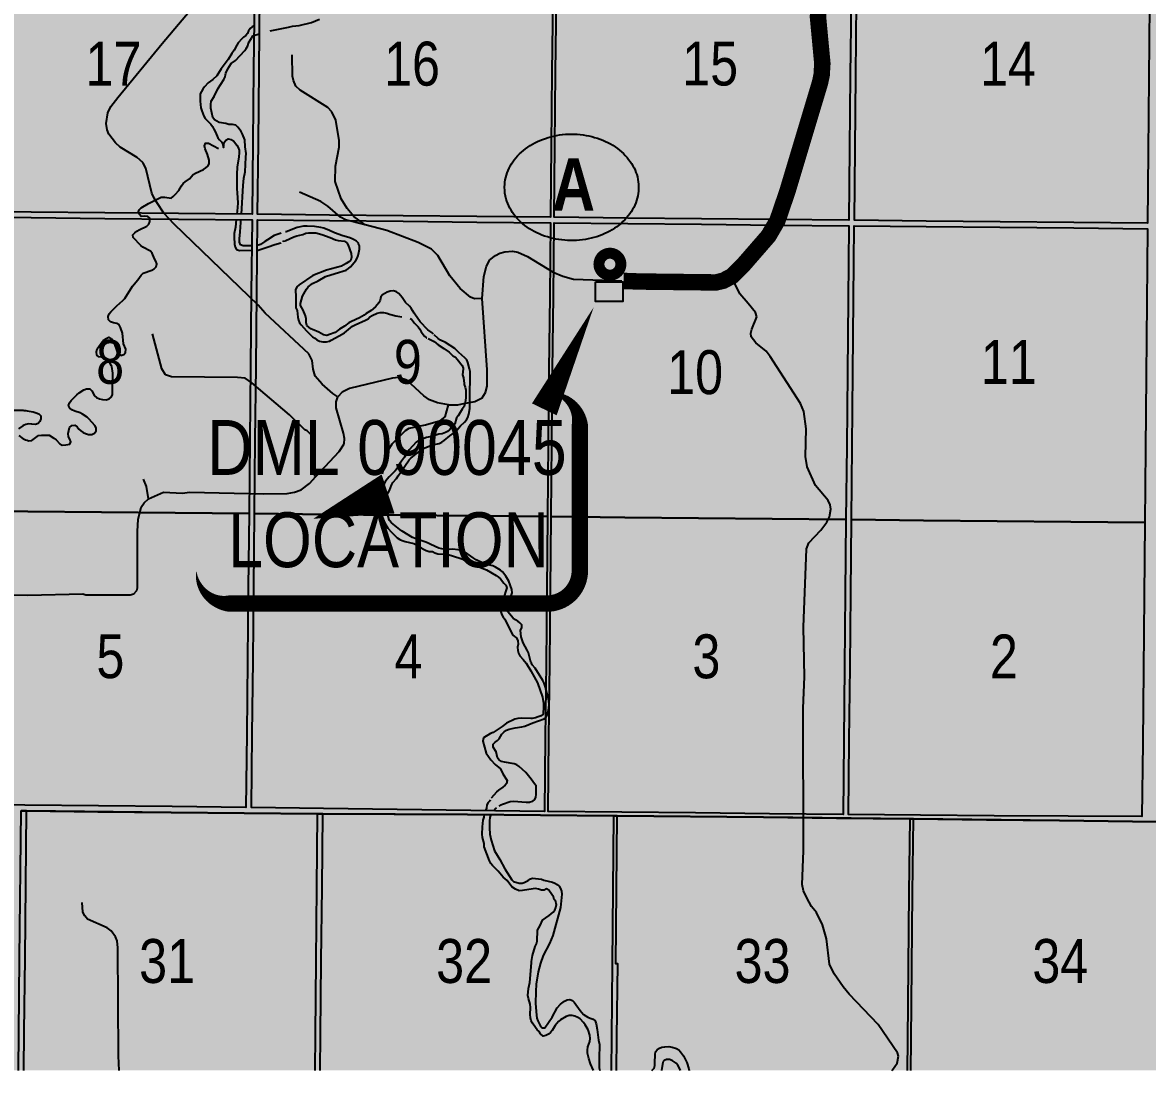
# Model space of a CAD drawing. Extents: x 506959 to 509328, y 6024157 to 6025982.
# Drawn here: x 507680.6 to 507885.9, y 6024157.6 to 6024348.6 of the extents above; entities that cross this region are included whole.
import ezdxf
from ezdxf.enums import TextEntityAlignment as Align

# ---------------------------------------------------------------- set-up
doc = ezdxf.new("R2010")
doc.units = 0
doc.header["$LTSCALE"] = 5
doc.linetypes.add('DASHED2', pattern=[9.525, 6.35, -3.175])
for name, color, linetype in [('AS-RESIDENCE', 14, 'Continuous'), ('CG-NOTES', 7, 'Continuous'), ('Quarters', 8, 'Continuous'), ('RoadSeg', 57, 'DASHED2'), ('ROUTE MAP BUBBLES', 7, 'Continuous'), ('ROUTE MAP DOTS', 7, 'Continuous'), ('ROUTE-MAP-ROUTE', 90, 'Continuous'), ('T-WATER', 160, 'Continuous'), ('Townships', 57, 'Continuous')]:
    doc.layers.add(name, color=color, linetype=linetype)
doc.layers.add('ROUTE-MAP-BACKGROUND-H', color=7, linetype='Continuous', true_color=0xf0ebff)
doc.styles.add('120', font='ARIALN.TTF', dxfattribs={"height": 13})
doc.styles.add('80', font='ARIALN.TTF', dxfattribs={"height": 10})
doc.styles.add('BOLD', font='ARIALNB.TTF')

# ---------------------------------------------------------------- blocks, each defined once
blk = doc.blocks.new('res_other')
blk.add_hatch(color=14).paths.add_polyline_path([(-1.09, 0.735), (0.91, 0.735), (0.91, -0.693), (-1.09, -0.693)])
at = {"color": 14}
blk.add_lwpolyline([(-1.09, 0.735), (0.91, 0.735), (0.91, -0.693), (-1.09, -0.693)], close=True, dxfattribs=at)
blk = doc.blocks.new('*U425')
h = blk.add_hatch(color=255)
edge = h.paths.add_edge_path()
edge.add_line((-29, -20), (29, -20))
edge.add_arc((29, -14), 6, 270, 360)
edge.add_line((35, -14), (35, 12.5))
edge.add_arc((29, 12.5), 6, 0, 90)
edge.add_line((29, 18.5), (-29, 18.5))
edge.add_arc((-29, 12.5), 6, 90, 180)
edge.add_line((-35, 12.5), (-35, -14))
edge.add_arc((-29, -14), 6, 180, 270)
at = {"color": 14, "flags": 128}
blk.add_lwpolyline([(-29, -20, 3, 3, 0), (29, -20, 3, 3, 0.414214), (35, -14, 3, 3, 0), (35, 12.5, 3, 0, 0.414214), (29, 18.5, 0, 0, 0), (-29, 18.5, 0, 0, 0.414214), (-35, 12.5, 0, 0, 0), (-35, -14, 0, 3, 0.414214)], format="xyseb", close=True, dxfattribs=at)
blk.add_lwpolyline([(-13.67, -4.53, 0, 7.5, 0), (0, 0, 0, 0, 0)], format="xyseb", dxfattribs=at)
at = {"color": 14, "style": '80'}
blk.add_attdef('ENTER_TEXT_001', (-35.99, -5), '', height=10, dxfattribs=at)
blk = doc.blocks.new('AA')
at = {"const_width": 4}
blk.add_lwpolyline([(-1, 0, 1), (1, 0, 1)], format="xyb", close=True, dxfattribs=at)
blk.add_circle((0, 0), 2)
blk = doc.blocks.new('Route_Letters')
h = blk.add_hatch(color=255)
h.dxf.hatch_style = 1
edge = h.paths.add_edge_path()
edge.add_ellipse((-0.12, 0.46), major_axis=(-11.97, 0), ratio=0.789318, start_angle=0, end_angle=360)
at = {"color": 5}
blk.add_open_spline([(-12.34, 0.46), (-12.34, -0.25), (-12.24, -0.97), (-11.72, -2.79), (-11.14, -3.88), (-9.56, -5.81), (-8.54, -6.66), (-6.22, -8.02), (-4.9, -8.54), (-2.12, -9.17), (-0.66, -9.3), (2.22, -9.13), (3.64, -8.84), (6.27, -7.89), (7.48, -7.22), (9.54, -5.6), (10.38, -4.64), (11.6, -2.54), (11.97, -1.4), (12.18, 0.91), (12.02, 2.08), (11.2, 4.3), (10.54, 5.35), (8.8, 7.2), (7.72, 7.99), (5.29, 9.24), (3.93, 9.68), (1.11, 10.18), (-0.35, 10.23), (-3.22, 9.91), (-4.61, 9.55), (-7.16, 8.47), (-8.32, 7.75), (-10.24, 6.02), (-11, 5.02), (-12.05, 2.86), (-12.32, 1.7), (-12.34, 0.52), (-12.34, 0.49), (-12.34, 0.46)], degree=3, knots=[0, 0, 0, 0, 0.219529, 0.219529, 0.575727, 0.575727, 0.931924, 0.931924, 1.288121, 1.288121, 1.644318, 1.644318, 2.000515, 2.000515, 2.356712, 2.356712, 2.712909, 2.712909, 3.069107, 3.069107, 3.425304, 3.425304, 3.781501, 3.781501, 4.137698, 4.137698, 4.493895, 4.493895, 4.850092, 4.850092, 5.20629, 5.20629, 5.562487, 5.562487, 5.918684, 5.918684, 6.274881, 6.274881, 6.283185, 6.283185, 6.283185, 6.283185], dxfattribs=at)
at = {"color": 14, "style": 'BOLD'}
blk.add_attdef('A', text='', height=9.5, dxfattribs=at).set_placement((0.22, 0.98), align=Align.MIDDLE)

msp = doc.modelspace()

# ---------------------------------------------------------------- hatches: boundary and pattern name
at = {"layer": 'ROUTE-MAP-BACKGROUND-H'}
h = msp.add_hatch(color=256, dxfattribs=at)
h.dxf.hatch_style = 1
h.paths.add_polyline_path([(507473.89, 6024895.85), (508096.49, 6024895.85), (508096.49, 6024157.58), (507473.89, 6024157.58)])

# ---------------------------------------------------------------- linework, layer by layer
at = {"layer": 'CG-NOTES', "color": 14, "flags": 128}
msp.add_lwpolyline([(507784.83, 6024296.73, 0, 5, 0), (507775.83, 6024278.11, 0, 0, 0)], format="xyseb", dxfattribs=at)
at = {"layer": 'Quarters'}
for points in [[(507722.66, 6024326.74), (507722.53, 6024313.68), (507709.09, 6024313.81), (507695.65, 6024313.95), (507682.21, 6024314.08), (507669.1, 6024314.22), (507669.24, 6024327.27), (507669.39, 6024340.67), (507669.53, 6024354.06), (507669.67, 6024367.45), (507682.78, 6024367.32), (507696.21, 6024367.18), (507709.65, 6024367.05), (507723.08, 6024366.91), (507722.94, 6024353.52), (507722.8, 6024340.13), (507722.66, 6024326.74)], [(507777.09, 6024326.19), (507776.96, 6024313.14), (507763.52, 6024313.27), (507750.08, 6024313.4), (507736.64, 6024313.54), (507723.53, 6024313.67), (507723.67, 6024326.73), (507723.81, 6024340.12), (507723.95, 6024353.51), (507724.09, 6024366.9), (507737.19, 6024366.77), (507750.62, 6024366.64), (507764.06, 6024366.5), (507777.49, 6024366.37), (507777.36, 6024352.98), (507777.22, 6024339.59), (507777.09, 6024326.19)], [(507831.52, 6024325.65), (507831.39, 6024312.59), (507817.95, 6024312.73), (507804.51, 6024312.86), (507791.07, 6024313), (507777.63, 6024313.13), (507777.76, 6024326.19), (507777.89, 6024339.58), (507778.03, 6024352.97), (507778.16, 6024366.36), (507791.6, 6024366.23), (507805.04, 6024366.09), (507818.47, 6024365.96), (507831.91, 6024365.83), (507831.78, 6024352.43), (507831.65, 6024339.04), (507831.52, 6024325.65)], [(507885.99, 6024325.1), (507885.87, 6024312.04), (507872.42, 6024312.18), (507858.96, 6024312.32), (507845.51, 6024312.45), (507832.39, 6024312.58), (507832.52, 6024325.64), (507832.65, 6024339.03), (507832.78, 6024352.42), (507832.91, 6024365.82), (507846.03, 6024365.69), (507859.47, 6024365.55), (507872.92, 6024365.41), (507886.36, 6024365.28), (507886.24, 6024351.89), (507886.12, 6024338.49), (507885.99, 6024325.1)], [(507722.1, 6024272.5), (507721.96, 6024259.11), (507708.52, 6024259.24), (507695.07, 6024259.38), (507681.63, 6024259.51), (507668.52, 6024259.64), (507668.66, 6024273.04), (507668.81, 6024286.43), (507668.95, 6024299.82), (507669.09, 6024313.21), (507682.2, 6024313.08), (507695.64, 6024312.94), (507709.08, 6024312.81), (507722.52, 6024312.68), (507722.38, 6024299.28), (507722.24, 6024285.89), (507722.1, 6024272.5)], [(507776.54, 6024271.96), (507776.41, 6024258.56), (507762.96, 6024258.7), (507749.52, 6024258.83), (507736.07, 6024258.97), (507722.97, 6024259.1), (507723.1, 6024272.49), (507723.24, 6024285.88), (507723.38, 6024299.27), (507723.52, 6024312.67), (507736.63, 6024312.53), (507750.07, 6024312.4), (507763.51, 6024312.27), (507776.95, 6024312.13), (507776.81, 6024298.74), (507776.68, 6024285.35), (507776.54, 6024271.96)], [(507830.99, 6024271.41), (507830.85, 6024258.02), (507817.41, 6024258.15), (507803.97, 6024258.29), (507790.52, 6024258.42), (507777.08, 6024258.56), (507777.21, 6024271.95), (507777.35, 6024285.34), (507777.48, 6024298.73), (507777.62, 6024312.13), (507791.06, 6024311.99), (507804.5, 6024311.86), (507817.94, 6024311.72), (507831.38, 6024311.59), (507831.25, 6024298.2), (507831.12, 6024284.8), (507830.99, 6024271.41)], [(507885.49, 6024270.86), (507885.36, 6024257.47), (507871.9, 6024257.61), (507858.44, 6024257.74), (507844.98, 6024257.88), (507831.86, 6024258.01), (507831.99, 6024271.4), (507832.12, 6024284.79), (507832.25, 6024298.19), (507832.38, 6024311.58), (507845.5, 6024311.45), (507858.95, 6024311.31), (507872.41, 6024311.18), (507885.86, 6024311.04), (507885.74, 6024297.65), (507885.61, 6024284.26), (507885.49, 6024270.86)], [(507721.54, 6024218.93), (507721.4, 6024205.54), (507707.96, 6024205.68), (507694.51, 6024205.82), (507681.06, 6024205.95), (507667.94, 6024206.09), (507668.09, 6024219.47), (507668.23, 6024232.86), (507668.37, 6024246.25), (507668.52, 6024259.64), (507681.63, 6024259.51), (507695.07, 6024259.38), (507708.52, 6024259.24), (507721.96, 6024259.11), (507721.82, 6024245.72), (507721.68, 6024232.32), (507721.54, 6024218.93)], [(507776, 6024218.3), (507775.87, 6024204.82), (507762.42, 6024205), (507748.97, 6024205.17), (507735.52, 6024205.35), (507722.41, 6024205.53), (507722.55, 6024218.92), (507722.69, 6024232.31), (507722.83, 6024245.71), (507722.97, 6024259.1), (507736.07, 6024258.97), (507749.52, 6024258.83), (507762.96, 6024258.7), (507776.41, 6024258.56), (507776.27, 6024245.17), (507776.14, 6024231.78), (507776, 6024218.3)], [(507830.46, 6024217.75), (507830.33, 6024204.26), (507816.88, 6024204.4), (507803.43, 6024204.54), (507789.98, 6024204.67), (507776.54, 6024204.81), (507776.67, 6024218.29), (507776.81, 6024231.77), (507776.94, 6024245.17), (507777.08, 6024258.56), (507790.52, 6024258.42), (507803.97, 6024258.29), (507817.41, 6024258.15), (507830.85, 6024258.02), (507830.72, 6024244.63), (507830.59, 6024231.24), (507830.46, 6024217.75)], [(507884.99, 6024217.28), (507884.86, 6024203.87), (507871.38, 6024203.92), (507857.89, 6024203.98), (507844.45, 6024204.12), (507831.33, 6024204.25), (507831.46, 6024217.74), (507831.6, 6024231.23), (507831.73, 6024244.62), (507831.86, 6024258.01), (507844.98, 6024257.88), (507858.44, 6024257.74), (507871.9, 6024257.61), (507885.36, 6024257.47), (507885.24, 6024244.08), (507885.11, 6024230.69), (507884.99, 6024217.28)]]:
    msp.add_lwpolyline(points, close=True, dxfattribs=at)
for points in [[(507680.89, 6024157.58), (507680.97, 6024164.66), (507681.11, 6024178.05), (507681.25, 6024191.47), (507681.39, 6024204.89), (507694.4, 6024204.76), (507707.74, 6024204.63), (507721.08, 6024204.5), (507734.42, 6024204.37), (507734.28, 6024190.96), (507734.14, 6024177.55), (507734.01, 6024164.16), (507733.94, 6024157.58)], [(507734.94, 6024157.58), (507735.01, 6024164.15), (507735.15, 6024177.54), (507735.29, 6024190.95), (507735.42, 6024204.37), (507748.45, 6024204.32), (507761.82, 6024204.27), (507775.15, 6024204.14), (507788.48, 6024204.01), (507788.35, 6024190.52), (507788.21, 6024177.03), (507788.08, 6024163.64), (507788.02, 6024157.58)], [(507789.02, 6024157.58), (507789.08, 6024163.63), (507789.22, 6024177.02), (507788.88, 6024177.03), (507789.02, 6024190.52), (507789.15, 6024204), (507802.48, 6024203.87), (507815.82, 6024203.74), (507829.15, 6024203.61), (507842.48, 6024203.48), (507842.35, 6024190), (507842.22, 6024176.52), (507842.09, 6024163.13), (507842.04, 6024157.58)], [(507842.71, 6024157.58), (507842.76, 6024163.12), (507842.89, 6024176.51), (507843.02, 6024189.99), (507843.15, 6024203.47), (507856.48, 6024203.3), (507869.81, 6024203.13), (507883.14, 6024202.96), (507896.47, 6024202.78), (507896.35, 6024189.39), (507896.22, 6024176), (507896.1, 6024162.61), (507896.05, 6024157.58)]]:
    msp.add_lwpolyline(points, dxfattribs=at)
at = {"layer": 'RoadSeg'}
for p, q in [((507705.14, 6024315.8), (507704.68, 6024316.63)), ((507810.67, 6024300.92), (507810.14, 6024302.45)), ((507760.82, 6024279.11), (507763.18, 6024279.57))]:
    msp.add_line(p, q, dxfattribs=at)
for points in [[(507704.68, 6024316.63), (507704.24, 6024317.53), (507703.14, 6024322.1), (507702.58, 6024323.09), (507701.58, 6024324.06), (507698.45, 6024325.89), (507697.58, 6024326.69), (507696.38, 6024328.29), (507696.08, 6024329.05), (507695.92, 6024330.25), (507696.18, 6024332.15), (507696.75, 6024333.35), (507698.05, 6024334.95), (507706.14, 6024344.84), (507719.23, 6024360.39)], [(507743.17, 6024311.77), (507741.07, 6024313.3), (507739.84, 6024314.74), (507738.78, 6024316.47), (507737.68, 6024319.66), (507737.71, 6024322.43), (507738.41, 6024325.92), (507738.38, 6024327.16), (507737.78, 6024330.82), (507737.08, 6024332.38), (507736.34, 6024333.12), (507731.28, 6024336.31), (507730.52, 6024337.05), (507730.05, 6024338.05), (507729.92, 6024338.85), (507729.82, 6024342.77)], [(507743.17, 6024311.77), (507739.57, 6024312.67), (507738.68, 6024313.14), (507736.34, 6024315.14), (507735.05, 6024316), (507731.18, 6024317.73)], [(507738.14, 6024280.4), (507737.24, 6024281), (507735.31, 6024282.73), (507734.05, 6024284.17), (507733.65, 6024285.43), (507733.48, 6024287.03), (507732.85, 6024288.26), (507724.92, 6024295.66), (507723.62, 6024297.09), (507708.31, 6024311.87), (507706.44, 6024313.87), (507705.14, 6024315.8)], [(507764.48, 6024298.32), (507763.12, 6024298.29), (507762.38, 6024298.55), (507760.49, 6024300.12), (507758.62, 6024302.45), (507756.39, 6024306.18), (507755.26, 6024307.31), (507752.83, 6024308.51), (507747.1, 6024310.71), (507743.17, 6024311.77)], [(507764.48, 6024298.32), (507764.82, 6024302.35), (507765.28, 6024304.21), (507765.91, 6024305.35), (507766.91, 6024306.18), (507767.71, 6024306.58), (507768.65, 6024306.84), (507770.04, 6024306.94), (507771.01, 6024306.78), (507772.77, 6024305.98), (507777.47, 6024303.11), (507779.2, 6024302.42), (507781.13, 6024301.88), (507789.96, 6024301.54)], [(507810.67, 6024300.92), (507808.97, 6024301.28), (507807.14, 6024301.25)], [(507839.23, 6024157.58), (507839.37, 6024157.69), (507840.17, 6024158.89), (507840.44, 6024160.19), (507840.27, 6024160.79), (507836.74, 6024165.95), (507831.45, 6024171.48), (507830.32, 6024172.81), (507828.72, 6024175.21), (507827.85, 6024176.97), (507827.29, 6024181.57), (507826.59, 6024184.13), (507825.49, 6024186.36), (507824.59, 6024187.5), (507823.69, 6024189.06), (507823.12, 6024190.36), (507822.86, 6024191.49), (507823.12, 6024197.62), (507823.06, 6024223.66), (507823.29, 6024229.32), (507823.12, 6024238.41), (507823.66, 6024252.7), (507824.06, 6024253.76), (507826.25, 6024256.09), (507827.39, 6024257.56), (507827.85, 6024258.49), (507828.12, 6024259.92), (507827.99, 6024260.72), (507827.62, 6024261.49), (507825.32, 6024264.25), (507823.76, 6024267.65), (507823.49, 6024269.51), (507823.59, 6024274.54), (507823.19, 6024277.71), (507822.59, 6024279.17), (507817.06, 6024287.76), (507816.3, 6024288.7), (507814.43, 6024290.23), (507813.57, 6024291.36), (507813.5, 6024291.99), (507813.67, 6024292.76), (507814.57, 6024294.99), (507814.33, 6024295.79), (507813.03, 6024297.42), (507811.47, 6024299.15), (507810.67, 6024300.92)], [(507763.18, 6024279.57), (507764.52, 6024280.2), (507765.12, 6024281.2), (507765.42, 6024282.37), (507765.42, 6024285.3), (507764.48, 6024298.32)], [(507734.15, 6024265.88), (507733.98, 6024265.95), (507733.88, 6024266.35), (507733.71, 6024272.74), (507733.28, 6024273.48), (507732.55, 6024274.21), (507732.12, 6024274.38), (507729.32, 6024277.11), (507722.49, 6024282.97), (507721.29, 6024283.77), (507719.86, 6024283.93), (507707.84, 6024284.07), (507706.71, 6024284.43), (507706.07, 6024285.5), (507704.38, 6024291.89)], [(507758.36, 6024278.94), (507756.36, 6024279.3), (507754.86, 6024279.87), (507753.83, 6024280.57), (507750.73, 6024283.43), (507749.23, 6024283.93), (507748.13, 6024283.83), (507740.27, 6024281.94), (507738.94, 6024281.24), (507738.14, 6024280.4)], [(507734.15, 6024265.88), (507738.41, 6024270.45), (507739.34, 6024271.85), (507739.41, 6024272.81), (507739.21, 6024273.78), (507737.88, 6024278.37), (507737.84, 6024279.5), (507738.14, 6024280.4)], [(507746.33, 6024266.35), (507747.03, 6024269.58), (507747.57, 6024271.05), (507748.1, 6024271.85), (507750.53, 6024274.24), (507751.16, 6024274.68), (507754.13, 6024275.28), (507756.92, 6024276.07), (507757.72, 6024276.77), (507758.36, 6024278.94)], [(507758.36, 6024278.94), (507760.05, 6024278.94), (507760.82, 6024279.11)], [(507703.64, 6024261.79), (507703.24, 6024264.02), (507702.71, 6024265.39)], [(507703.64, 6024261.79), (507706.37, 6024263.02), (507709.8, 6024262.85), (507711.1, 6024262.99), (507724.66, 6024262.69), (507728.95, 6024262.75), (507730.25, 6024262.99), (507731.45, 6024263.45), (507732.98, 6024264.62), (507734.15, 6024265.88)], [(507674.47, 6024244.34), (507681.6, 6024244.24), (507691.62, 6024244.47), (507692.19, 6024244.27), (507696.18, 6024244.27), (507700.31, 6024244.31), (507700.95, 6024244.47), (507701.51, 6024245.11), (507701.61, 6024245.57), (507701.61, 6024255.93), (507701.75, 6024258.06), (507702.28, 6024260.29), (507702.84, 6024261.09), (507703.64, 6024261.79)], [(507698.25, 6024157.58), (507698.18, 6024160.26), (507698.05, 6024179.94), (507697.92, 6024181.2), (507697.62, 6024181.94), (507696.82, 6024183.07), (507696.08, 6024183.6), (507692.49, 6024185.17), (507691.99, 6024185.76), (507691.66, 6024186.43), (507691.52, 6024188.2)]]:
    msp.add_lwpolyline(points, dxfattribs=at)
at = {"layer": 'ROUTE-MAP-ROUTE', "const_width": 3, "flags": 128}
msp.add_lwpolyline([(507790.28, 6024301.53), (507793.19, 6024301.42), (507807.14, 6024301.25), (507808.51, 6024301.58), (507810.14, 6024302.45), (507812.24, 6024304.58), (507816.73, 6024309.74), (507818.36, 6024312.54), (507820.19, 6024317.9), (507826.12, 6024337.65), (507826.42, 6024339.04), (507826.55, 6024341.18), (507825.75, 6024349.67), (507826.35, 6024360.06)], dxfattribs=at)
at = {"layer": 'T-WATER', "linetype": 'Continuous'}
for points in [[(507725.81, 6024347.15), (507727.02, 6024347.34), (507729.18, 6024347.79), (507729.9, 6024347.98), (507731.12, 6024348.11), (507733.37, 6024348.63), (507734.82, 6024349.24)], [(507722.89, 6024348.06), (507722.56, 6024347.85), (507722.19, 6024347.54), (507722.05, 6024347.35), (507721.88, 6024347.13), (507721.7, 6024346.65), (507721.39, 6024346.28), (507720.98, 6024346), (507720.63, 6024345.68), (507719.99, 6024344.95), (507719.72, 6024344.53), (507719.27, 6024343.59), (507718.82, 6024342.99), (507718.15, 6024341.89), (507716.89, 6024340.19), (507716.1, 6024338.94), (507715.37, 6024338.26), (507714.52, 6024337.65), (507713.85, 6024336.92), (507713.52, 6024336.52), (507713.07, 6024335.62), (507713.04, 6024334.31), (507713.16, 6024333.07), (507713.34, 6024332.56), (507713.73, 6024331.57), (507713.99, 6024331.15), (507715, 6024330.09), (507715.28, 6024329.7), (507715.55, 6024329.19), (507715.82, 6024328.63), (507716.27, 6024327.61), (507716.58, 6024327.23), (507716.95, 6024326.9), (507717.21, 6024326.43), (507717.3, 6024325.83), (507717.45, 6024326.78), (507717.71, 6024327.19), (507718.16, 6024327.41), (507718.73, 6024327.31), (507719.14, 6024327.06), (507719.74, 6024326.3), (507719.99, 6024325.87), (507720.18, 6024325.39), (507720.19, 6024324.9), (507720.13, 6024324.14), (507719.81, 6024322.29), (507719.71, 6024320.98), (507719.75, 6024318.29), (507719.8, 6024317.56), (507719.94, 6024315.76), (507719.88, 6024314.91), (507719.74, 6024313.71)], [(507720.59, 6024313.7), (507720.89, 6024318.95), (507721.02, 6024320.24), (507721.26, 6024321.44), (507721.4, 6024324.07), (507721.42, 6024324.74), (507721.24, 6024325.96), (507721.17, 6024327.28), (507720.79, 6024328.31), (507720.55, 6024328.79), (507719.91, 6024329.57), (507719.56, 6024329.91), (507718.97, 6024330.02), (507718.3, 6024330.07), (507717.73, 6024330.22), (507716.51, 6024330.4), (507715.68, 6024330.91), (507715.39, 6024331.3), (507715.01, 6024333.01), (507714.99, 6024333.68), (507715.07, 6024334.3), (507715.58, 6024335.18), (507716.26, 6024336.57), (507717.39, 6024338.28), (507717.62, 6024338.76), (507717.68, 6024339.13), (507717.71, 6024339.38), (507718.08, 6024340.18), (507718.7, 6024341.15), (507719.5, 6024341.73), (507721.18, 6024343.52), (507721.47, 6024343.91), (507721.72, 6024344.39), (507721.88, 6024344.92), (507722.4, 6024345.81), (507722.67, 6024346.22), (507722.87, 6024346.29), (507723.19, 6024346.4), (507723.87, 6024346.59)], [(507679.96, 6024273.35), (507680.78, 6024272.77), (507680.94, 6024272.69), (507681.2, 6024272.56), (507681.47, 6024272.47), (507681.76, 6024272.37), (507682.37, 6024272.44), (507683.58, 6024273.34), (507684.16, 6024273.43), (507685.48, 6024273.39), (507686.36, 6024272.88), (507686.76, 6024272.57), (507687.45, 6024271.84), (507687.86, 6024271.58), (507688.53, 6024271.64), (507689.25, 6024271.74), (507689.45, 6024272.2), (507689.28, 6024272.69), (507689.02, 6024273.09), (507688.98, 6024273.71), (507689.24, 6024274.83), (507689.62, 6024275.18), (507690.17, 6024275.22), (507690.59, 6024274.95), (507690.93, 6024274.53), (507691.29, 6024274.18), (507691.69, 6024273.91), (507692.14, 6024273.69), (507692.67, 6024273.54), (507693.3, 6024273.55), (507693.77, 6024273.78), (507694.07, 6024274.18), (507694.09, 6024274.77), (507693.82, 6024275.19), (507692.81, 6024276.31), (507692.42, 6024276.67), (507691.61, 6024277.26), (507691.16, 6024277.5), (507690.16, 6024277.81), (507689.67, 6024278.03), (507689.27, 6024278.33), (507689.02, 6024278.8), (507689.19, 6024279.33), (507689.52, 6024279.71), (507690.56, 6024280.79), (507690.97, 6024281.12), (507691.81, 6024281.68), (507692.3, 6024281.88), (507692.9, 6024281.83), (507693.27, 6024281.5), (507693.77, 6024280.59), (507694.14, 6024280.26), (507694.67, 6024280.05), (507695.26, 6024279.93), (507695.28, 6024279.92), (507695.89, 6024279.88), (507696.44, 6024280.02), (507696.82, 6024280.32), (507697.05, 6024280.76), (507697.14, 6024284.72), (507696.94, 6024285.91), (507696.84, 6024286.14), (507696.72, 6024286.43), (507696.16, 6024287.25), (507695.71, 6024287.49), (507695.36, 6024287.55), (507694.57, 6024287.68), (507694.19, 6024287.98), (507694.12, 6024288.58), (507694.27, 6024289.15), (507695.16, 6024290.42), (507695.4, 6024290.67), (507695.49, 6024290.77), (507695.88, 6024291.06), (507696.38, 6024291.25), (507696.84, 6024291.03), (507697.35, 6024290.18), (507697.92, 6024288.63), (507698.19, 6024288.22), (507698.58, 6024287.95), (507699.13, 6024288.09), (507699.43, 6024288.51), (507699.47, 6024289.1), (507699.05, 6024290.07), (507698.87, 6024291.99), (507698.52, 6024293.06), (507698.25, 6024293.5), (507697.83, 6024293.79), (507697.27, 6024293.9), (507696.71, 6024294.09), (507696.34, 6024294.44), (507696.27, 6024295.03), (507696.46, 6024295.55), (507696.76, 6024295.92), (507697.82, 6024296.98), (507698.96, 6024297.96), (507699.31, 6024298.33), (507700.72, 6024300.55), (507701.65, 6024301.72), (507702.27, 6024302.58), (507702.67, 6024302.92), (507704.21, 6024303.49), (507704.64, 6024303.75), (507705, 6024304.09), (507705.12, 6024304.62), (507704.96, 6024305.11), (507704.71, 6024305.58), (507704.31, 6024306.57), (507703.99, 6024306.94), (507702.59, 6024307.68), (507702.21, 6024307.99), (507700.85, 6024309.46), (507700.79, 6024309.94), (507701.13, 6024310.27), (507701.48, 6024310.59), (507701.91, 6024310.86), (507703.34, 6024311.53), (507703.7, 6024311.86), (507703.87, 6024312.35), (507703.84, 6024312.86), (507703.84, 6024312.95), (507703.52, 6024313.3), (507702.89, 6024313.34), (507702.31, 6024313.25), (507701.81, 6024313.88), (507701.77, 6024313.92), (507701.94, 6024314.52), (507702.27, 6024314.87), (507703.6, 6024315.65), (507704.72, 6024316.17), (507705.3, 6024316.51), (507705.91, 6024316.81), (507706.6, 6024316.79), (507707.74, 6024316.63), (507708.15, 6024316.93), (507708.47, 6024317.31), (507709.19, 6024317.99), (507709.65, 6024318.87), (507709.93, 6024319.29), (507710.3, 6024319.61), (507711.12, 6024320.17), (507711.77, 6024320.92), (507712.22, 6024321.19), (507713.64, 6024321.85), (507714.08, 6024322.14), (507714.44, 6024322.45), (507714.7, 6024322.9), (507714.7, 6024323.52), (507714.36, 6024324.58), (507713.94, 6024325.6), (507713.85, 6024326.17), (507714.05, 6024326.66), (507714.56, 6024326.65), (507716.39, 6024325.7)], [(507719.6, 6024312.71), (507719.48, 6024311.35), (507719.28, 6024310.19), (507719.23, 6024309.52), (507719.32, 6024308.23), (507719.45, 6024307.69), (507719.69, 6024307.23), (507720.24, 6024307.09), (507722.46, 6024307.12)], [(507722.47, 6024307.91), (507720.88, 6024307.9), (507720.39, 6024308.11), (507720.2, 6024308.59), (507720.2, 6024309.23), (507720.36, 6024310.47), (507720.45, 6024312.2), (507720.5, 6024312.7)], [(507755.6, 6024291.83), (507755.38, 6024292.04), (507754.59, 6024292.62), (507753.21, 6024294.06), (507752.21, 6024295.47), (507752.08, 6024295.66), (507751.8, 6024296.12), (507751.55, 6024296.54), (507751.54, 6024296.56), (507751.24, 6024296.94), (507750.49, 6024297.6), (507749.93, 6024298.49), (507749.27, 6024299.26), (507748.85, 6024299.55), (507748.32, 6024299.72), (507747.7, 6024299.69), (507747.15, 6024299.51), (507746.3, 6024298.99), (507745.98, 6024298.61), (507745.86, 6024298.02), (507745.67, 6024297.53), (507745.05, 6024296.78), (507744.25, 6024296.13), (507743.36, 6024295.6), (507742.99, 6024295.27), (507742.11, 6024294.77), (507740.63, 6024294.16), (507740.2, 6024293.91), (507739.37, 6024293.27), (507738.47, 6024292.74), (507737.66, 6024292.13), (507736.62, 6024291.74), (507736.17, 6024291.57), (507735.58, 6024291.68), (507734.69, 6024292.19), (507733.53, 6024292.67), (507733.23, 6024292.79), (507732.48, 6024293.43), (507732.39, 6024293.97), (507732.38, 6024294.62), (507732.26, 6024295.18), (507731.85, 6024296.17), (507731.33, 6024297.03), (507731.38, 6024297.43), (507731.69, 6024298.72), (507732.42, 6024300.04), (507732.75, 6024300.47), (507733.53, 6024301.08), (507734.56, 6024301.54), (507735.94, 6024302.31), (507737.69, 6024302.9), (507739.67, 6024303.48), (507740.11, 6024303.77), (507740.48, 6024304.11), (507741.46, 6024305.24), (507741.71, 6024305.66), (507741.88, 6024306.16), (507742, 6024306.74), (507742.11, 6024307.32), (507742.09, 6024307.94), (507741.95, 6024308.31), (507741.91, 6024308.43), (507741.55, 6024308.75), (507741.15, 6024309.05), (507740.67, 6024309.26), (507740.18, 6024309.46), (507739.09, 6024309.73), (507737.56, 6024310.27), (507736.63, 6024310.74), (507735.62, 6024311.12), (507735.05, 6024311.26), (507733.88, 6024311.44), (507732.56, 6024311.54), (507731.92, 6024311.51), (507730.76, 6024311.29), (507728.72, 6024310.49), (507728.61, 6024310.45)], [(507727.84, 6024310.22), (507726.56, 6024309.83), (507725.36, 6024309.01), (507724.85, 6024308.73), (507724.03, 6024308.17), (507723.47, 6024307.98)], [(507728.62, 6024308.88), (507728.7, 6024308.9), (507730.15, 6024309.56), (507730.67, 6024309.73), (507731.79, 6024310), (507732.3, 6024310.21), (507732.88, 6024310.29), (507734.18, 6024310.29), (507735.27, 6024310.01), (507736.78, 6024309.47), (507737.72, 6024309.03), (507738.24, 6024308.88), (507739.4, 6024308.76), (507739.79, 6024308.46), (507740.06, 6024308.07), (507740.59, 6024306.55), (507740.63, 6024305.89), (507740.51, 6024305.31), (507740.15, 6024304.99), (507739.71, 6024304.72), (507738.81, 6024304.22), (507736.1, 6024303.47), (507733.58, 6024302.49), (507731.09, 6024300.8), (507730.67, 6024300.44), (507730.47, 6024299.92), (507730.52, 6024298.62), (507730.52, 6024296.62), (507730.73, 6024296.16), (507730.87, 6024294.95), (507731.01, 6024294.4), (507731.19, 6024293.91), (507731.49, 6024293.52), (507732.46, 6024292.4), (507733.54, 6024291.35), (507733.98, 6024291.09), (507734.36, 6024290.77), (507734.8, 6024290.53), (507735.41, 6024290.44), (507736.07, 6024290.43), (507736.64, 6024290.56), (507736.96, 6024290.7), (507738.42, 6024291.51), (507739.36, 6024292.09), (507740.87, 6024293.27), (507741.3, 6024293.51), (507743.24, 6024294.37), (507743.67, 6024294.63), (507743.99, 6024294.97), (507744.4, 6024295.25), (507745.37, 6024295.64), (507745.91, 6024295.79), (507746.5, 6024295.75), (507747.12, 6024295.67), (507747.6, 6024295.47), (507748.72, 6024295.18), (507749.81, 6024294.98)], [(507723.46, 6024307.12), (507723.64, 6024307.12), (507725.43, 6024307.72), (507726.7, 6024308.18), (507727.77, 6024308.49), (507727.84, 6024308.54)], [(507728.11, 6024308.73), (507728.17, 6024308.77), (507728.53, 6024308.86)], [(507751.37, 6024294.7), (507751.58, 6024294.58), (507752.14, 6024293.83), (507752.81, 6024293.14), (507753.12, 6024292.73), (507753.34, 6024292.25), (507753.95, 6024291.48), (507754.35, 6024291.17), (507754.41, 6024291.15)], [(507754.63, 6024291.04), (507755.71, 6024290.5), (507756.45, 6024289.89), (507757.48, 6024289.2), (507758.47, 6024288.53), (507759.17, 6024287.87), (507759.6, 6024287.62), (507759.93, 6024287.29), (507760.86, 6024286.14), (507761.04, 6024285.61), (507761.03, 6024285.5), (507760.92, 6024284.42), (507761.07, 6024283.89), (507761.18, 6024282.85), (507761.2, 6024282.66), (507761.4, 6024282.17), (507761.54, 6024281.62), (507761.53, 6024280.33), (507761.43, 6024279.67), (507761.27, 6024278.93), (507761.19, 6024278.65), (507760.87, 6024278.15), (507760.11, 6024276.94), (507759.81, 6024276.57), (507759.51, 6024275.49), (507759.24, 6024275.08), (507758.86, 6024274.75), (507758.54, 6024274.36), (507758.17, 6024274.05), (507757.82, 6024273.87), (507757.2, 6024273.65), (507756.59, 6024273.58), (507755.54, 6024273.23), (507754.36, 6024273), (507752.87, 6024272.44), (507752.48, 6024272.11), (507751.16, 6024270.72), (507750.86, 6024270.33), (507750.35, 6024269.42), (507749.62, 6024268.41), (507748.95, 6024267.28), (507748.64, 6024266.88), (507747.5, 6024265.82), (507746.87, 6024265.04), (507746.59, 6024264.61), (507746.44, 6024263.37), (507745.96, 6024261.05), (507745.82, 6024259.83), (507746.15, 6024258.87), (507746.55, 6024257.78), (507746.9, 6024257.04), (507747.26, 6024256.45), (507747.93, 6024255.71), (507748.65, 6024255.05), (507748.96, 6024254.66), (507749.47, 6024254.36), (507749.88, 6024254.19), (507750.43, 6024254.05), (507752.05, 6024253.63), (507752.54, 6024253.41), (507753.34, 6024252.86), (507753.79, 6024252.61), (507754.27, 6024252.39), (507754.8, 6024252.22), (507755.45, 6024252.19), (507755.88, 6024251.93), (507756.42, 6024251.8), (507758.32, 6024251.63), (507760.45, 6024250.98), (507760.95, 6024250.79), (507762.32, 6024250.04), (507763.3, 6024249.63), (507765.26, 6024248.84), (507767.07, 6024247.81), (507767.48, 6024247.52), (507767.84, 6024247.21), (507768.43, 6024246.41), (507768.8, 6024246.08), (507768.85, 6024245.95), (507769.01, 6024245.57), (507768.32, 6024243.53), (507768.07, 6024242.43), (507767.91, 6024241.2), (507768.06, 6024240.66), (507768.31, 6024240.21), (507768.6, 6024239.89), (507770.04, 6024237.01), (507770.39, 6024236.68), (507770.76, 6024236.45), (507771.01, 6024235.94), (507771.04, 6024235.28), (507770.91, 6024234.74), (507770.98, 6024234.16), (507771.13, 6024233.64), (507771.34, 6024233.18), (507771.99, 6024232.49), (507772.53, 6024231.82), (507773.38, 6024230.45), (507774.58, 6024228.23), (507775.48, 6024225.65), (507775.69, 6024224.49), (507775.71, 6024223.94), (507775.61, 6024222.55), (507775.23, 6024222.24), (507774.73, 6024222.03), (507774.23, 6024221.87), (507773.64, 6024221.76), (507773.39, 6024221.77), (507771.64, 6024221.8), (507770.98, 6024221.75), (507770.43, 6024221.61), (507768.95, 6024220.92), (507768.15, 6024220.3), (507766.5, 6024219.21), (507766.01, 6024219.02), (507764.74, 6024218.21), (507764.64, 6024217.61), (507765.22, 6024215.46), (507766.05, 6024214.19), (507766.85, 6024213.39), (507767.84, 6024212.6), (507768.25, 6024211.66), (507769.05, 6024210.43), (507769, 6024210.16), (507768.97, 6024209.94), (507768.66, 6024209.57), (507768.29, 6024209.25), (507767.46, 6024208.69), (507767.13, 6024208.39), (507767.08, 6024208.34), (507766.12, 6024207.21)], [(507767.57, 6024205.79), (507767.75, 6024205.92), (507767.87, 6024205.99), (507768.18, 6024206.16), (507769.59, 6024206.64), (507770.19, 6024206.66), (507772.51, 6024206.5), (507773.13, 6024206.52), (507773.26, 6024206.56), (507773.72, 6024206.7), (507774.08, 6024206.98), (507774.28, 6024207.41), (507774.35, 6024207.9), (507774.35, 6024209.48), (507774.02, 6024209.85), (507773.42, 6024210.69), (507772.43, 6024211.9), (507771.25, 6024213.03), (507770.82, 6024213.3), (507770.32, 6024213.49), (507768.56, 6024213.77), (507768.04, 6024213.94), (507767.66, 6024214.14), (507767.58, 6024214.18), (507767.29, 6024214.57), (507767.07, 6024215.69), (507766.5, 6024216.5), (507766.52, 6024217.06), (507766.86, 6024217.44), (507767.27, 6024217.73), (507767.61, 6024218.07), (507768.06, 6024218.87), (507768.48, 6024219.31), (507768.91, 6024219.6), (507769.4, 6024219.79), (507770.5, 6024220.06), (507771.75, 6024220.21), (507772.3, 6024220.33), (507773.71, 6024220.98), (507775.82, 6024221.68), (507776.04, 6024221.87), (507776.19, 6024222.01), (507776.43, 6024222.48), (507776.66, 6024223.65), (507776.7, 6024224.31), (507776.68, 6024224.98), (507776.56, 6024225.58), (507776.13, 6024227.14), (507776.09, 6024227.26), (507775.79, 6024228.2), (507775.57, 6024228.66), (507774.15, 6024230.9), (507773.63, 6024231.56), (507773.51, 6024231.81), (507773.4, 6024232.02), (507772.92, 6024233.7), (507772.73, 6024234.18), (507772, 6024235.57), (507771.63, 6024236.63), (507771.52, 6024237.2), (507771.5, 6024237.86), (507771.72, 6024238.31), (507771.7, 6024238.8), (507771.39, 6024239.17), (507771.03, 6024239.48), (507770.56, 6024239.72), (507770.17, 6024240.02), (507769.76, 6024240.48), (507769.21, 6024241.13), (507768.93, 6024241.53), (507768.94, 6024242.15), (507769.06, 6024242.72), (507769.79, 6024244.11), (507769.9, 6024244.5), (507769.94, 6024244.68), (507769.88, 6024245.28), (507769.34, 6024246.82), (507768.79, 6024247.71), (507768.2, 6024248.49), (507767.81, 6024248.82), (507766.94, 6024249.37), (507766.41, 6024249.56), (507765.3, 6024249.82), (507764.8, 6024250), (507763.41, 6024250.69), (507762.88, 6024251.07), (507760.94, 6024252.39), (507759.15, 6024252.6), (507758.57, 6024252.59), (507757.16, 6024252.68), (507756.59, 6024252.81), (507755.13, 6024253.45), (507754.67, 6024253.7), (507754.23, 6024253.93), (507753.1, 6024254.25), (507751.79, 6024254.77), (507749.88, 6024255.92), (507749.49, 6024256.21), (507747.93, 6024257.45), (507747.61, 6024257.84), (507747.55, 6024258), (507747.26, 6024258.86), (507747.04, 6024259.33), (507746.88, 6024259.87), (507746.83, 6024260.49), (507746.94, 6024261.78), (507747.06, 6024262.37), (507747.59, 6024263.3), (507747.96, 6024264.31), (507748.19, 6024264.79), (507748.85, 6024265.52), (507749.18, 6024265.99), (507749.6, 6024266.62), (507751.16, 6024268.94), (507751.52, 6024269.3), (507752.1, 6024269.71), (507752.72, 6024270.16), (507753.12, 6024270.5), (507753.94, 6024271.06), (507754.95, 6024271.48), (507755.48, 6024271.65), (507756.62, 6024271.91), (507757.12, 6024272.13), (507757.58, 6024272.41), (507758.6, 6024273.27), (507759.29, 6024273.75), (507759.88, 6024274.33), (507760.54, 6024275.08), (507761.3, 6024275.75), (507761.61, 6024276.18), (507761.85, 6024276.64), (507762.04, 6024277.23), (507762.24, 6024278.28), (507762.25, 6024278.9), (507762.25, 6024279.16), (507762.27, 6024279.86), (507762.32, 6024284.99), (507762.21, 6024285.49), (507761.89, 6024286.66), (507761.68, 6024287.15), (507761.36, 6024287.53), (507760.22, 6024288.49), (507759.51, 6024289.19), (507757.82, 6024290.33), (507756.87, 6024290.74), (507756.47, 6024291.03), (507755.76, 6024291.69)], [(507678.73, 6024277.98), (507680.75, 6024277.96), (507680.97, 6024277.93), (507681.24, 6024277.88), (507681.52, 6024277.83), (507682.58, 6024277.67), (507683.13, 6024277.51), (507683.61, 6024277.3), (507683.96, 6024276.95), (507684.01, 6024276.38), (507683.81, 6024275.92), (507683.48, 6024275.56), (507683.02, 6024275.38), (507682.36, 6024275.39), (507681.75, 6024275.49), (507681.49, 6024275.44), (507681.22, 6024275.38), (507680.96, 6024275.25), (507680.72, 6024275.13), (507679.89, 6024274.58)], [(507765.96, 6024206.91), (507765.87, 6024206.77), (507765.64, 6024206.52), (507765.56, 6024206.43), (507765.37, 6024206.02), (507765.27, 6024205.43), (507765.09, 6024204.96)], [(507766.58, 6024204.94), (507766.99, 6024205.39), (507767.12, 6024205.48)], [(507784.81, 6024157.58), (507784.24, 6024158.77), (507783.93, 6024159.76), (507783.71, 6024160.75), (507783.68, 6024161.29), (507783.76, 6024161.87), (507784.12, 6024162.88), (507784.22, 6024163.4), (507784.14, 6024164.04), (507783.8, 6024164.98), (507783.3, 6024165.9), (507783, 6024166.31), (507782.35, 6024166.98), (507781.93, 6024167.26), (507781.41, 6024167.5), (507780.92, 6024167.6), (507780.36, 6024167.58), (507779.82, 6024167.41), (507778.79, 6024166.84), (507778.42, 6024166.52), (507777.8, 6024165.77), (507777.27, 6024164.84), (507776.97, 6024164.51), (507776.62, 6024164.22), (507776.12, 6024163.96), (507775.64, 6024163.85), (507775.11, 6024164.27), (507774.87, 6024164.67), (507774.52, 6024165), (507774.23, 6024165.39), (507773.68, 6024166.2), (507773.46, 6024166.65), (507773.3, 6024167.18), (507773.25, 6024167.79), (507773.3, 6024169.07), (507773.24, 6024169.68), (507772.92, 6024170.73), (507772.83, 6024171.26), (507772.92, 6024172.55), (507773.09, 6024173.06), (507773.18, 6024173.64), (507773.47, 6024177.18), (507773.47, 6024177.42), (507773.7, 6024178.54), (507774.16, 6024180.16), (507774.38, 6024180.64), (507774.54, 6024181.17), (507774.61, 6024183.14), (507775.09, 6024184), (507775.51, 6024184.97), (507776.73, 6024185.81), (507777.43, 6024186.45), (507777.74, 6024186.82), (507777.95, 6024187.3), (507778.07, 6024187.85), (507778.02, 6024188.04), (507777.94, 6024188.37), (507777.64, 6024188.75), (507777.48, 6024189.24), (507777.23, 6024189.69), (507776.66, 6024190.48), (507776.22, 6024190.72), (507775.8, 6024190.46), (507775.3, 6024190.45), (507774.79, 6024190.64), (507774.22, 6024190.74), (507773, 6024190.6), (507771.86, 6024190.37), (507771.22, 6024190.35), (507770.57, 6024190.65), (507769.89, 6024191.05), (507769.03, 6024192.19), (507768.3, 6024192.8), (507767.41, 6024193.94), (507766.36, 6024194.95), (507766.06, 6024195.34), (507765.83, 6024195.8), (507764.88, 6024198.34), (507764.83, 6024198.97), (507764.55, 6024200.06), (507764.5, 6024200.67), (507764.57, 6024201.99), (507764.7, 6024203.24), (507764.87, 6024203.77), (507764.92, 6024204.24)], [(507766.08, 6024204.23), (507765.89, 6024203.68), (507765.82, 6024203.08), (507765.82, 6024201.79), (507765.88, 6024200.68), (507766.11, 6024199.59), (507766.74, 6024197.65), (507767.72, 6024196.03), (507768.61, 6024194.37), (507769.88, 6024192.34), (507770.24, 6024192.04), (507771.23, 6024191.76), (507771.8, 6024191.74), (507772.17, 6024191.86), (507772.89, 6024192.21), (507773.3, 6024192.5), (507773.67, 6024192.64), (507774.25, 6024192.61), (507775.29, 6024192.44), (507775.73, 6024192.29), (507777.34, 6024191.89), (507777.78, 6024191.72), (507778.19, 6024191.47), (507778.52, 6024191.16), (507778.78, 6024190.76), (507778.95, 6024190.3), (507779, 6024189.75), (507778.99, 6024189.1), (507778.8, 6024187.31), (507777.37, 6024182.19), (507776.77, 6024180.73), (507775.63, 6024178.56), (507775.14, 6024177.16), (507774.69, 6024175.55), (507774.37, 6024173.31), (507774.27, 6024171.97), (507774.23, 6024169.82), (507774.41, 6024167.69), (507774.49, 6024167.13), (507774.63, 6024166.65), (507775.09, 6024165.77), (507775.38, 6024165.44), (507775.53, 6024165.36), (507775.9, 6024165.36), (507777.25, 6024167.31), (507778.19, 6024168.98), (507778.76, 6024169.7), (507779.49, 6024170.24), (507780, 6024170.47), (507780.49, 6024170.54), (507780.95, 6024170.35), (507781.3, 6024170.03), (507782.35, 6024168.51), (507782.99, 6024167.77), (507783.77, 6024167.28), (507784.19, 6024167.1), (507784.76, 6024166.95), (507785.1, 6024166.65), (507785.28, 6024166.1), (507785.48, 6024165.03), (507785.74, 6024163.13), (507785.87, 6024162.29), (507785.9, 6024161.69), (507785.82, 6024160.39), (507785.81, 6024158.06), (507785.94, 6024157.58)], [(507795.47, 6024157.58), (507795.86, 6024158.03), (507796.01, 6024158.49), (507796.02, 6024158.98), (507796.03, 6024160.49), (507796.14, 6024160.98), (507796.42, 6024161.35), (507796.83, 6024161.63), (507797.26, 6024161.81), (507797.82, 6024161.92), (507798.55, 6024161.93), (507799.16, 6024161.86), (507799.97, 6024161.58), (507800.38, 6024161.32), (507800.7, 6024161), (507801.23, 6024160.23), (507801.8, 6024159.01), (507802.21, 6024157.91), (507802.28, 6024157.58)], [(507800.68, 6024157.58), (507800.45, 6024158.12), (507800.21, 6024158.54), (507799.9, 6024158.89), (507799.16, 6024159.38), (507798.67, 6024159.61), (507798.09, 6024159.61), (507797.68, 6024159.4), (507797.54, 6024159.21), (507797.36, 6024158.76), (507797.2, 6024157.58)]]:
    msp.add_lwpolyline(points, dxfattribs=at)
at = {"layer": 'Townships'}
for points in [[(507679.89, 6024157.58), (507680.11, 6024178.06), (507680.39, 6024204.9), (507681.39, 6024204.89), (507707.74, 6024204.63), (507734.42, 6024204.37), (507735.42, 6024204.37), (507761.82, 6024204.27), (507788.48, 6024204.01), (507789.15, 6024204), (507815.82, 6024203.74), (507842.48, 6024203.48), (507843.15, 6024203.47), (507869.81, 6024203.13), (507896.47, 6024202.78), (507897.47, 6024202.77), (507923.8, 6024202.51), (507939.35, 6024202.36), (507950.46, 6024202.25), (507951.46, 6024202.24), (507977.79, 6024202.02), (508004.45, 6024201.79), (508004.22, 6024174.78), (508004.08, 6024157.58)], [(507896.47, 6024202.78), (507869.81, 6024203.13), (507843.15, 6024203.47), (507842.48, 6024203.48), (507815.82, 6024203.74), (507789.15, 6024204), (507788.48, 6024204.01), (507761.82, 6024204.27), (507735.42, 6024204.37), (507734.42, 6024204.37), (507707.74, 6024204.63), (507681.39, 6024204.89), (507680.39, 6024204.9)]]:
    msp.add_lwpolyline(points, dxfattribs=at)

# ---------------------------------------------------------------- block references
at = {"layer": 'AS-RESIDENCE', "color": 1, "xscale": 2.5, "yscale": 2.5, "zscale": 2.5}
msp.add_blockref('res_other', (507787.87, 6024299.54), dxfattribs=at)
at = {"layer": 'CG-NOTES'}
ref = msp.add_blockref('*U425', (507747.33, 6024262.69), dxfattribs=dict(at, xscale=0.99947138, yscale=0.99947138, zscale=0.99947138))
ref.add_attrib('ENTER_TEXT_001', 'DML 090045', (507714.36, 6024266.17), dxfattribs={"layer": '0', "color": 14, "height": 9.995, "style": '80'})
ref.add_attrib('ENTER_TEXT_002', 'LOCATION', (507718.14, 6024249.34), dxfattribs={"layer": '0', "color": 14, "height": 9.995, "style": '80'})
at = {"layer": 'ROUTE MAP BUBBLES', "xscale": 1.000525506011523, "yscale": 1.000525506011523, "zscale": 1.000525506011523}
msp.add_blockref('Route_Letters', (507780.93, 6024318.13), dxfattribs=at).add_auto_attribs({'A': 'A'})
at = {"layer": 'ROUTE MAP DOTS'}
msp.add_blockref('AA', (507787.8, 6024304.58), dxfattribs=at)

# ---------------------------------------------------------------- texts
at = {"layer": 'RoadSeg', "style": '120'}
for s, height, p in [('17', 8.004, (507692.13, 6024337.13)), ('16', 8.004, (507746.6, 6024337.14)), ('15', 8.004, (507800.99, 6024337.16)), ('14', 8.004, (507855.31, 6024337.13)), ('8', 8, (507694.08, 6024282.78)), ('9', 8, (507748.39, 6024282.79)), ('10', 8.004, (507798.24, 6024280.89)), ('11', 8.004, (507855.46, 6024282.76)), ('5', 8, (507694.13, 6024229.11)), ('4', 8, (507748.49, 6024229.07)), ('3', 8, (507802.85, 6024229.09)), ('2', 8, (507857.12, 6024229.06)), ('31', 8.004, (507701.92, 6024173.54)), ('32', 8.004, (507756.1, 6024173.54)), ('33', 8.004, (507810.54, 6024173.54)), ('34', 8.004, (507864.86, 6024173.54))]:
    msp.add_text(s, height=height, dxfattribs=at).set_placement(p)

doc.saveas('drawing.dxf')
